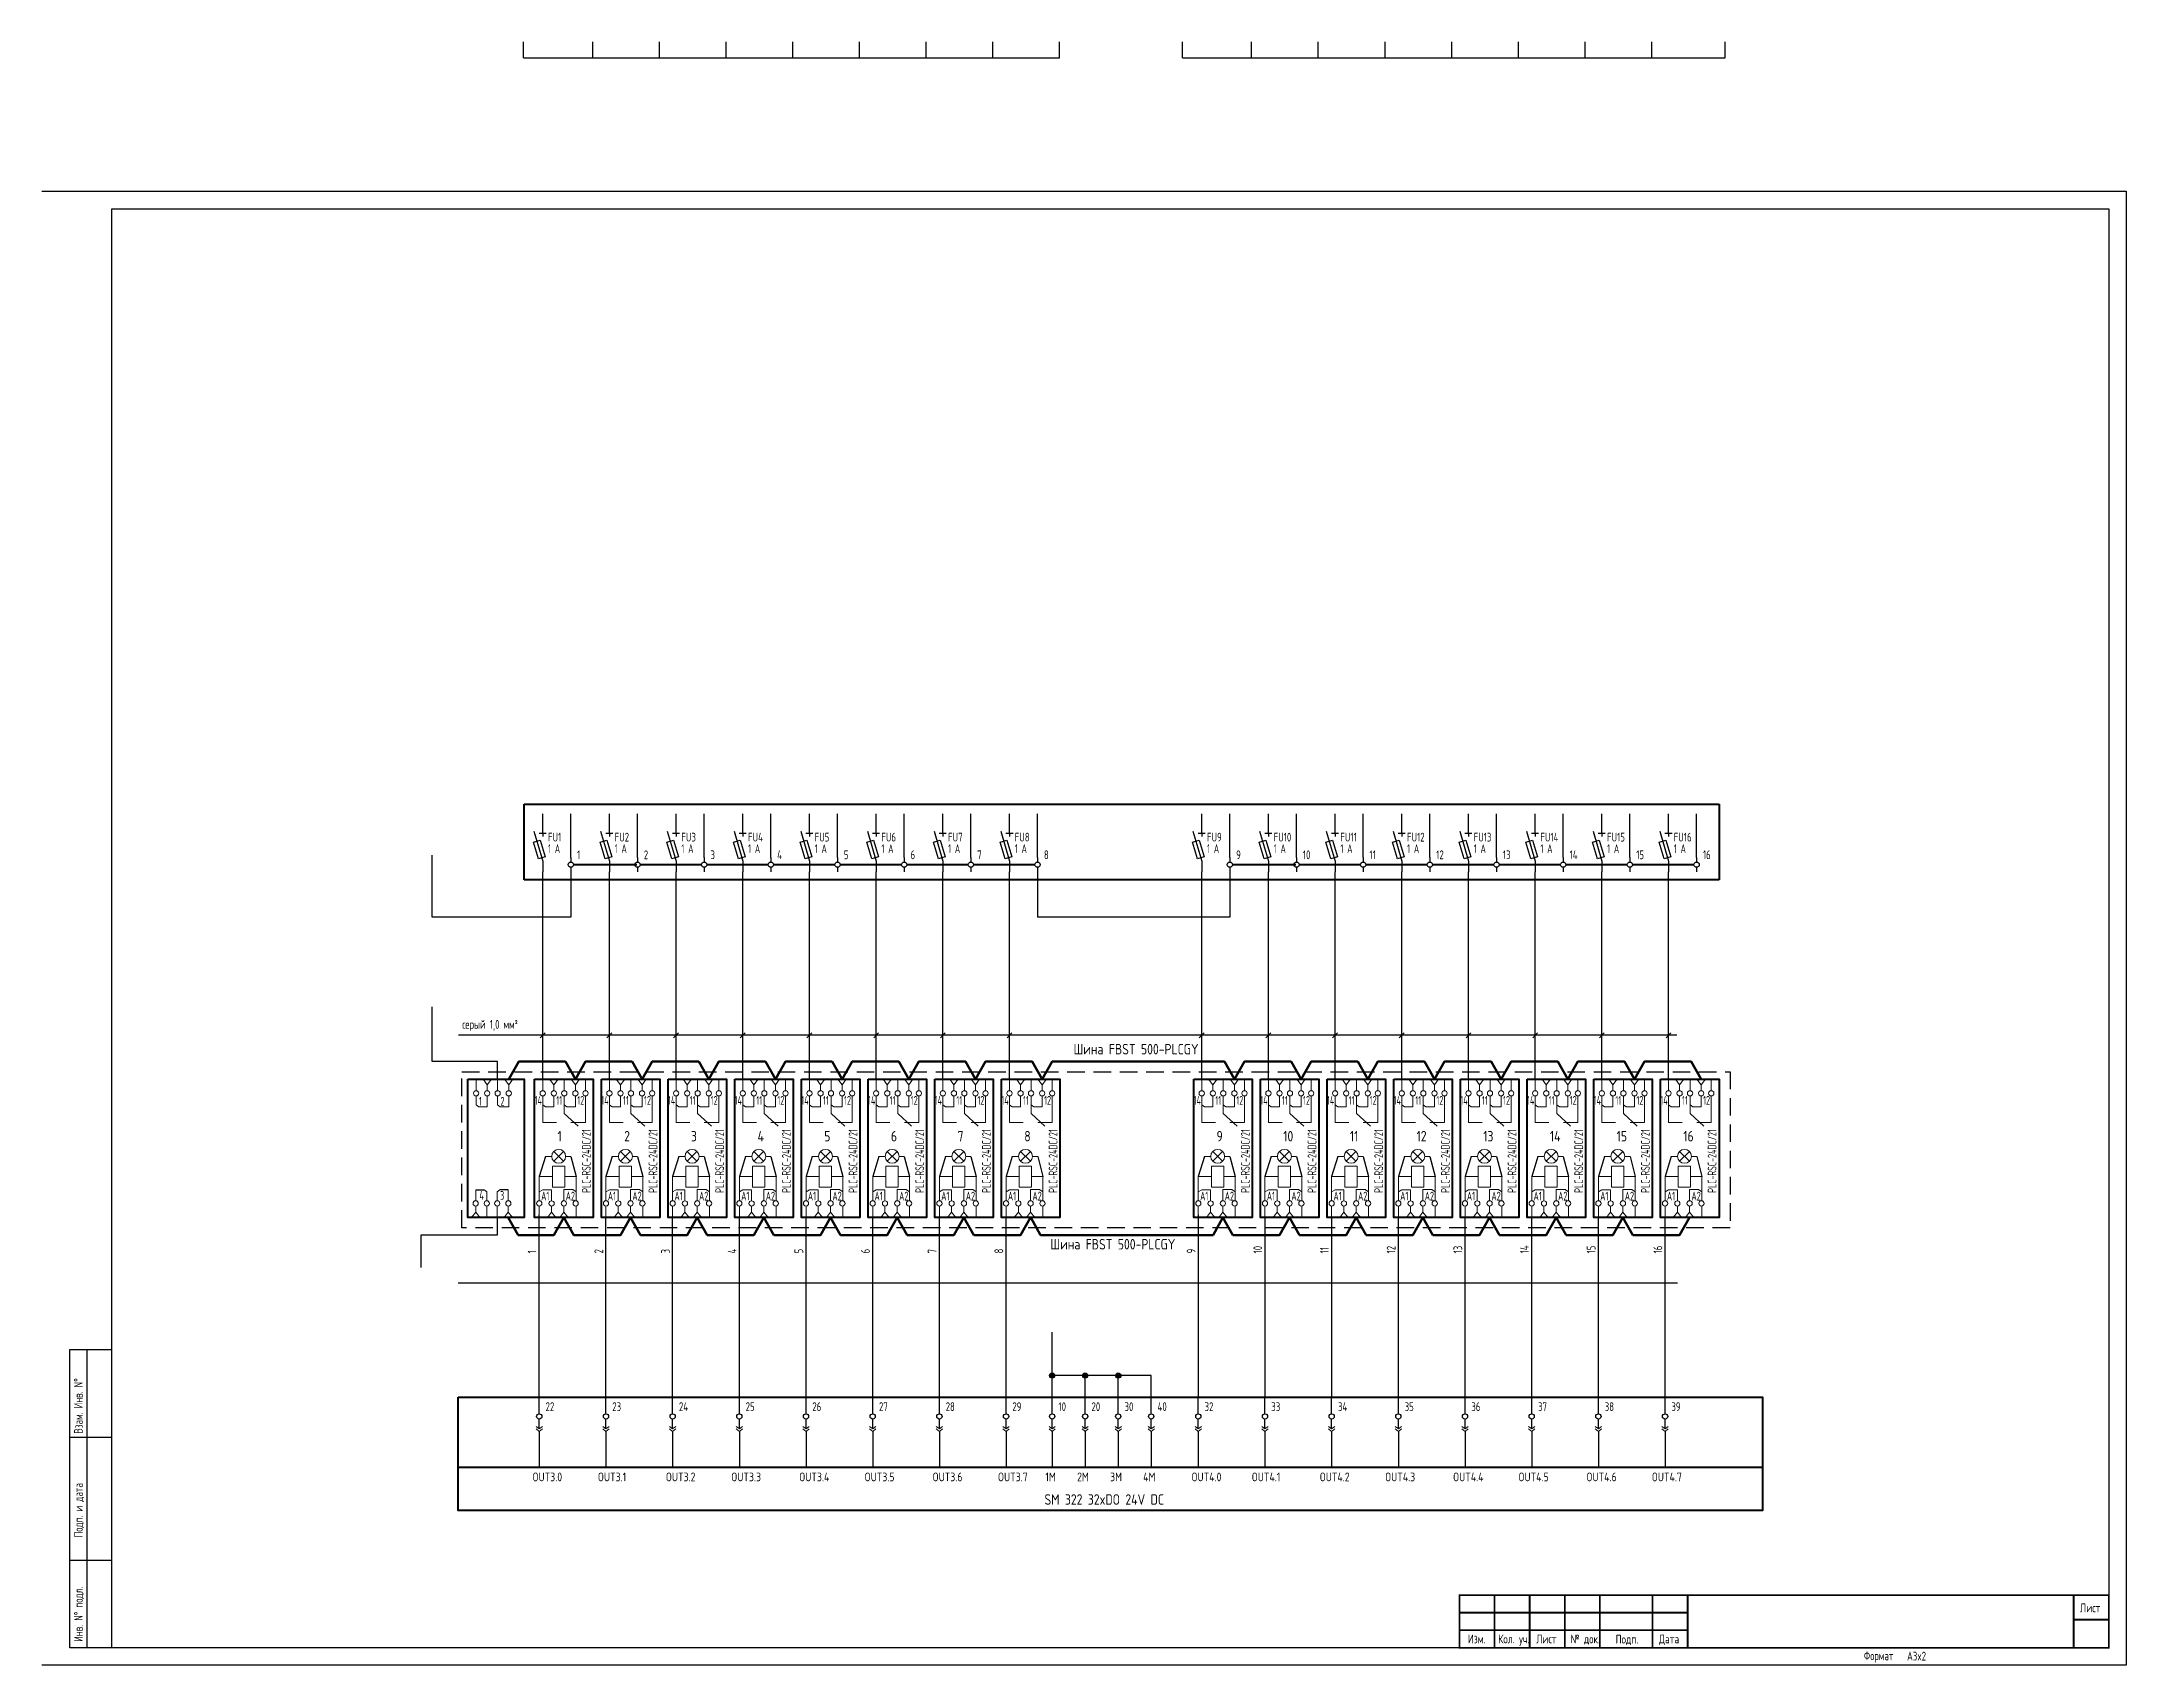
# Model space of a CAD drawing. Header units: millimetres. Extents: x 14354 to 14948, y 1466 to 1929.
import ezdxf
from ezdxf.enums import TextEntityAlignment as Align

# ---------------------------------------------------------------- set-up
doc = ezdxf.new("R2010")
doc.units = ezdxf.units.MM
for name, pattern in [('DASHED2', [0.375, 0.25, -0.125]), ('K5LT32768', [0]), ('K5LT_THIN', [0])]:
    doc.linetypes.add(name, pattern=pattern)
for name, color, linetype in [('КИА_МАРКИРОВКА', 2, 'Continuous'), ('КИА_НАКЛЕЙКИ', 1, 'Continuous'), ('ФОРМАТ', 7, 'Continuous')]:
    doc.layers.add(name, color=color, linetype=linetype)
doc.styles.add('GOST-A 3-1', font='', dxfattribs={"height": 3})
doc.styles.add('GOSTA-2.5-1', font='', dxfattribs={"width": 0.9, "height": 2.5})
doc.styles.add('ROMAND0-100', font='romand.shx')
doc.styles.add('ROMANS0-60', font='romans.shx', dxfattribs={"width": 0.6})
doc.styles.add('ROMANS0-70', font='romans.shx', dxfattribs={"width": 0.7})
doc.styles.get('GOST-A 3-1').set_extended_font_data('GOST type A')
doc.styles.get('GOSTA-2.5-1').set_extended_font_data('GOST Type AU')

# ---------------------------------------------------------------- blocks, each defined once
blk = doc.blocks.new('A$C2BDD7220')
at = {"color": 0}
for p, q in [((0.23, 0.02), (0.23, 39.45)), ((3.33, 17.46), (1.55, 11.69)), ((10.56, 17.46), (12.05, 11.69))]:
    blk.add_line(p, q, dxfattribs=at)
at = {"linetype": 'K5LT_THIN', "lineweight": 18}
for p, q in [((2.53, 36.17), (2.53, 39.45)), ((5.7, 37.88), (4.5, 39.45)), ((5.7, 37.88), (6.89, 39.45)), ((5.7, 36.17), (5.7, 37.88)), ((8.67, 36.17), (8.67, 39.45)), ((11.84, 37.88), (10.64, 39.45)), ((11.84, 37.88), (13.03, 39.45)), ((11.84, 36.17), (11.84, 37.88)), ((14.71, 36.17), (14.71, 39.45)), ((2.53, 34.67), (2.53, 27.11)), ((3.29, 31.53), (2.53, 32.16)), ((5.7, 31.53), (3.29, 31.53)), ((5.7, 34.67), (5.7, 31.53)), ((8.67, 34.67), (8.67, 29.67)), ((9.43, 31.53), (8.67, 32.16)), ((11.84, 31.53), (9.43, 31.53)), ((11.84, 34.67), (11.84, 31.53)), ((14.71, 27.11), (14.71, 34.67)), ((6.45, 27.11), (2.53, 27.11)), ((8.67, 29.67), (12.59, 26.09)), ((14.71, 27.11), (10.57, 27.11)), ((8.83, 14.69), (5.33, 14.69)), ((5.33, 14.69), (5.33, 8.69)), ((8.83, 8.69), (8.83, 14.69)), ((5.33, 11.69), (1.55, 11.69)), ((1.55, 4.8), (1.55, 11.69)), ((2.53, 7.93), (1.55, 7.34)), ((5.05, 7.93), (2.53, 7.93)), ((5.05, 4.79), (5.05, 7.93)), ((5.33, 8.69), (8.83, 8.69)), ((8.55, 4.8), (8.55, 7.98)), ((8.55, 7.98), (11.07, 7.98)), ((8.83, 11.69), (12.05, 11.69)), ((11.07, 7.98), (12.05, 7.38)), ((12.05, 4.8), (12.05, 11.69)), ((1.55, 3.3), (1.55, 0.02)), ((5.05, 1.58), (3.86, 0)), ((5.05, 3.29), (5.05, 1.58)), ((5.05, 1.58), (6.25, 0)), ((8.55, 1.59), (7.36, 0.02)), ((8.55, 3.3), (8.55, 1.59)), ((8.55, 1.59), (9.75, 0.02)), ((12.05, 3.3), (12.05, 0.02))]:
    blk.add_line(p, q, dxfattribs=at)
at = {"color": 0, "lineweight": 20}
for p, q in [((8.48, 16.06), (5.68, 18.86)), ((5.68, 16.06), (8.48, 18.86)), ((5.1, 17.46), (3.33, 17.46)), ((9.06, 17.46), (10.56, 17.46))]:
    blk.add_line(p, q, dxfattribs=at)
at = {"lineweight": 40}
blk.add_lwpolyline([(0.23, 39.45), (16.92, 39.45), (16.92, 0.02), (0.23, 0.02)], close=True, dxfattribs=at)
at = {"color": 0, "lineweight": 20}
blk.add_circle((7.08, 17.46), 1.98, dxfattribs=at)
at = {"linetype": 'K5LT32768', "lineweight": 18}
for centre, start, end in [((2.53, 35.42), 0, 180), ((5.7, 35.42), 0, 180), ((8.67, 35.42), 0, 180), ((11.84, 35.42), 0, 180), ((14.71, 35.42), 0, 180), ((2.53, 35.42), 180, 0), ((5.7, 35.42), 180, 0), ((8.67, 35.42), 180, 0), ((11.84, 35.42), 180, 0), ((14.71, 35.42), 180, 0), ((1.55, 4.05), 0, 180), ((1.55, 4.05), 180, 0), ((5.05, 4.04), 0, 180), ((5.05, 4.04), 180, 0), ((8.55, 4.05), 0, 180), ((8.55, 4.05), 180, 0), ((11.92, 4.05), 0, 180), ((11.92, 4.05), 180, 0)]:
    blk.add_arc(centre, 0.75, start, end, dxfattribs=at)
at = {"style": 'GOSTA-2.5-1', "width": 0.8}
for s, p in [('14', (0.22, 32.15)), ('11', (6.39, 32.15)), ('12', (12.39, 32.15)), ('A1', (2.07, 4.88)), ('A2', (9.07, 4.88))]:
    blk.add_text(s, height=2.5, dxfattribs=at).set_placement(p)
blk.add_text('PLC-RSC-24DC/21', height=2.5, rotation=90, dxfattribs=at).set_placement((16.2, 7.07))
blk = doc.blocks.new('A$C69954832')
at = {"linetype": 'K5LT_THIN', "lineweight": 18}
for p, q in [((2.31, 36.15), (2.31, 39.44)), ((5.47, 37.86), (4.28, 39.44)), ((5.47, 37.86), (6.67, 39.44)), ((5.47, 36.15), (5.47, 37.86)), ((8.45, 36.15), (8.45, 39.44)), ((11.61, 37.86), (10.42, 39.44)), ((11.61, 37.86), (12.81, 39.44)), ((11.61, 36.15), (11.61, 37.86)), ((2.31, 34.65), (2.31, 32.15)), ((3.06, 31.51), (2.31, 32.15)), ((5.47, 31.51), (3.06, 31.51)), ((5.47, 34.65), (5.47, 31.51)), ((8.45, 34.65), (8.45, 32.15)), ((9.2, 31.51), (8.45, 32.15)), ((11.61, 31.51), (9.2, 31.51)), ((11.61, 34.65), (11.61, 31.51)), ((2.19, 4.79), (2.19, 7.93)), ((4.6, 7.93), (5.35, 7.29)), ((5.35, 4.79), (5.35, 7.29)), ((9.08, 7.93), (8.33, 7.29)), ((8.33, 4.79), (8.33, 7.29)), ((11.49, 4.79), (11.49, 7.93)), ((2.19, 1.58), (0.99, 0)), ((2.19, 3.29), (2.19, 1.58)), ((2.19, 1.58), (3.38, 0)), ((5.35, 3.29), (5.35, 0)), ((8.33, 3.29), (8.33, 0)), ((11.49, 1.58), (10.3, 0)), ((11.49, 3.29), (11.49, 1.58)), ((11.49, 1.58), (12.69, 0))]:
    blk.add_line(p, q, dxfattribs=at)
at = {"color": 0}
for p, q in [((2.19, 7.93), (4.6, 7.93)), ((11.49, 7.93), (9.08, 7.93))]:
    blk.add_line(p, q, dxfattribs=at)
at = {"lineweight": 40}
blk.add_lwpolyline([(0, 39.44), (16, 39.44), (16, 0), (0, 0)], close=True, dxfattribs=at)
at = {"linetype": 'K5LT32768', "lineweight": 18}
for centre, start, end in [((2.31, 35.4), 0, 180), ((5.47, 35.4), 0, 180), ((8.45, 35.4), 0, 180), ((11.61, 35.4), 0, 180), ((2.31, 35.4), 180, 0), ((5.47, 35.4), 180, 0), ((8.45, 35.4), 180, 0), ((11.61, 35.4), 180, 0), ((2.19, 4.04), 0, 180), ((2.19, 4.04), 180, 0), ((5.35, 4.04), 0, 180), ((5.35, 4.04), 180, 0), ((8.33, 4.04), 0, 180), ((8.33, 4.04), 180, 0), ((11.49, 4.04), 0, 180), ((11.49, 4.04), 180, 0)]:
    blk.add_arc(centre, 0.75, start, end, dxfattribs=at)
at = {"style": 'GOSTA-2.5-1', "width": 0.8}
for s, p in [('1', (3.12, 31.89)), ('2', (9.26, 31.88)), ('4', (3.25, 5.05)), ('3', (9.14, 5.05))]:
    blk.add_text(s, height=2.5, dxfattribs=at).set_placement(p)
blk = doc.blocks.new('A$C2EC3666A')
h = blk.add_hatch(color=7)
h.dxf.hatch_style = 1
edge = h.paths.add_edge_path()
edge.add_arc((0, 0), 0.75, 0, 360)
at = {"color": 0}
blk.add_circle((0, 0), 0.75, dxfattribs=at)
blk = doc.blocks.new('A$C09D55797')
at = {"color": 0}
for p, q in [((353.79, -1.59), (6.62, -1.59)), ((29.95, -2.3), (31.36, -0.89)), ((48.95, -2.3), (50.36, -0.89)), ((67.95, -2.3), (69.36, -0.89)), ((86.95, -2.3), (88.36, -0.89)), ((105.95, -2.3), (107.36, -0.89)), ((124.95, -2.3), (126.36, -0.89)), ((143.95, -2.3), (145.36, -0.89)), ((162.95, -2.3), (164.36, -0.89)), ((217.73, -2.3), (219.14, -0.89)), ((236.73, -2.3), (238.14, -0.89)), ((255.73, -2.3), (257.14, -0.89)), ((274.73, -2.3), (276.14, -0.89)), ((293.73, -2.3), (295.14, -0.89)), ((312.73, -2.3), (314.14, -0.89)), ((331.73, -2.3), (333.14, -0.89)), ((350.73, -2.3), (352.14, -0.89))]:
    blk.add_line(p, q, dxfattribs=at)
blk = doc.blocks.new('A$C34E54C29')
for p, q in [((0, -4.79), (0, 0)), ((19, -4.79), (19, 0)), ((38, -4.79), (38, 0)), ((57, -4.79), (57, 0)), ((133, -4.79), (133, 0)), ((146.14, -4.79), (146.14, 0)), ((155.55, -4.79), (155.55, 0)), ((164.96, -4.79), (164.96, 0)), ((174.37, -4.79), (174.37, 0)), ((187.78, -4.79), (187.78, 0)), ((225.78, -4.79), (225.78, 0)), ((244.78, -4.79), (244.78, 0)), ((263.78, -4.79), (263.78, 0)), ((282.78, -4.79), (282.78, 0)), ((301.78, -4.79), (301.78, 0)), ((320.78, -4.79), (320.78, 0)), ((76, -4.79), (76, 0)), ((95, -4.79), (95, 0)), ((114, -4.79), (114, 0)), ((206.78, -4.79), (206.78, 0)), ((0, -9.11), (0, -6.29)), ((0, -9.86), (0, -20.03)), ((19, -9.11), (19, -6.29)), ((19, -9.86), (19, -20.03)), ((38, -9.11), (38, -6.29)), ((38, -9.86), (38, -20.03)), ((57, -9.11), (57, -6.29)), ((57, -9.86), (57, -20.03)), ((76, -9.11), (76, -6.29)), ((76, -9.86), (76, -20.03)), ((95, -9.11), (95, -6.29)), ((95, -9.86), (95, -20.03)), ((114, -9.11), (114, -6.29)), ((114, -9.86), (114, -20.03)), ((133, -9.11), (133, -6.29)), ((133, -9.86), (133, -20.03)), ((146.14, -9.11), (146.14, -6.29)), ((146.14, -9.86), (146.14, -20.03)), ((155.55, -9.11), (155.55, -6.29)), ((155.55, -9.86), (155.55, -20.03)), ((164.96, -9.11), (164.96, -6.29)), ((164.96, -9.86), (164.96, -20.03)), ((174.37, -9.11), (174.37, -6.29)), ((174.37, -9.86), (174.37, -20.03)), ((187.78, -9.11), (187.78, -6.29)), ((187.78, -9.86), (187.78, -20.03)), ((206.78, -9.11), (206.78, -6.29)), ((206.78, -9.86), (206.78, -20.03)), ((225.78, -9.11), (225.78, -6.29)), ((225.78, -9.86), (225.78, -20.03)), ((244.78, -9.11), (244.78, -6.29)), ((244.78, -9.86), (244.78, -20.03)), ((263.78, -9.11), (263.78, -6.29)), ((263.78, -9.86), (263.78, -20.03)), ((282.78, -9.11), (282.78, -6.29)), ((282.78, -9.86), (282.78, -20.03)), ((301.78, -9.11), (301.78, -6.29)), ((301.78, -9.86), (301.78, -20.03)), ((320.78, -9.11), (320.78, -6.29)), ((320.78, -9.86), (320.78, -20.03))]:
    blk.add_line(p, q)
at = {"lineweight": 18}
for p, q in [((0, -9.11), (-0.89, -8.37)), ((0, -9.86), (-0.89, -9.11)), ((0, -9.11), (0.89, -8.37)), ((0, -9.86), (0.89, -9.11)), ((19, -9.11), (18.11, -8.37)), ((19, -9.86), (18.11, -9.11)), ((19, -9.11), (19.89, -8.37)), ((19, -9.86), (19.89, -9.11)), ((38, -9.11), (37.11, -8.37)), ((38, -9.86), (37.11, -9.11)), ((38, -9.11), (38.89, -8.37)), ((38, -9.86), (38.89, -9.11)), ((57, -9.11), (56.11, -8.37)), ((57, -9.86), (56.11, -9.11)), ((57, -9.11), (57.89, -8.37)), ((57, -9.86), (57.89, -9.11)), ((76, -9.11), (75.11, -8.37)), ((76, -9.86), (75.11, -9.11)), ((76, -9.11), (76.89, -8.37)), ((76, -9.86), (76.89, -9.11)), ((95, -9.11), (94.11, -8.37)), ((95, -9.86), (94.11, -9.11)), ((95, -9.11), (95.89, -8.37)), ((95, -9.86), (95.89, -9.11)), ((114, -9.11), (113.11, -8.37)), ((114, -9.86), (113.11, -9.11)), ((114, -9.11), (114.89, -8.37)), ((114, -9.86), (114.89, -9.11)), ((133, -9.11), (132.11, -8.37)), ((133, -9.86), (132.11, -9.11)), ((133, -9.11), (133.89, -8.37)), ((133, -9.86), (133.89, -9.11)), ((146.14, -9.11), (145.25, -8.37)), ((146.14, -9.86), (145.25, -9.11)), ((146.14, -9.11), (147.03, -8.37)), ((146.14, -9.86), (147.03, -9.11)), ((155.55, -9.11), (154.66, -8.37)), ((155.55, -9.86), (154.66, -9.11)), ((155.55, -9.11), (156.44, -8.37)), ((155.55, -9.86), (156.44, -9.11)), ((164.96, -9.11), (164.07, -8.37)), ((164.96, -9.86), (164.07, -9.11)), ((164.96, -9.11), (165.85, -8.37)), ((164.96, -9.86), (165.85, -9.11)), ((174.37, -9.11), (173.48, -8.37)), ((174.37, -9.86), (173.48, -9.11)), ((174.37, -9.11), (175.26, -8.37)), ((174.37, -9.86), (175.26, -9.11)), ((187.78, -9.11), (186.89, -8.37)), ((187.78, -9.86), (186.89, -9.11)), ((187.78, -9.11), (188.67, -8.37)), ((187.78, -9.86), (188.67, -9.11)), ((206.78, -9.11), (205.89, -8.37)), ((206.78, -9.86), (205.89, -9.11)), ((206.78, -9.11), (207.67, -8.37)), ((206.78, -9.86), (207.67, -9.11)), ((225.78, -9.11), (224.89, -8.37)), ((225.78, -9.86), (224.89, -9.11)), ((225.78, -9.11), (226.67, -8.37)), ((225.78, -9.86), (226.67, -9.11)), ((244.78, -9.11), (243.89, -8.37)), ((244.78, -9.86), (243.89, -9.11)), ((244.79, -9.11), (245.68, -8.37)), ((244.79, -9.86), (245.68, -9.11)), ((263.78, -9.11), (262.89, -8.37)), ((263.78, -9.86), (262.89, -9.11)), ((263.78, -9.11), (264.67, -8.37)), ((263.78, -9.86), (264.67, -9.11)), ((282.78, -9.11), (281.89, -8.37)), ((282.78, -9.86), (281.89, -9.11)), ((282.78, -9.11), (283.67, -8.37)), ((282.78, -9.86), (283.67, -9.11)), ((301.78, -9.11), (300.89, -8.37)), ((301.78, -9.86), (300.89, -9.11)), ((301.78, -9.11), (302.67, -8.37)), ((301.78, -9.86), (302.67, -9.11)), ((320.78, -9.11), (319.89, -8.37)), ((320.78, -9.86), (319.89, -9.11)), ((320.78, -9.11), (321.67, -8.37)), ((320.78, -9.86), (321.67, -9.11))]:
    blk.add_line(p, q, dxfattribs=at)
at = {"lineweight": 40}
blk.add_line((-23.13, -20.03), (348.54, -20.03), dxfattribs=at)
blk.add_lwpolyline([(-23.13, 0), (348.54, 0), (348.54, -32.34), (-23.13, -32.34)], close=True, dxfattribs=at)
for centre in [(0, -5.54), (19, -5.54), (38, -5.54), (57, -5.54), (76, -5.54), (95, -5.54), (114, -5.54), (133, -5.54), (146.14, -5.54), (155.55, -5.54), (164.96, -5.54), (174.37, -5.54), (187.78, -5.54), (206.78, -5.54), (225.78, -5.54), (244.78, -5.54), (263.78, -5.54), (282.78, -5.54), (301.78, -5.54), (320.78, -5.54)]:
    blk.add_circle(centre, 0.75)
at = {"style": 'GOSTA-2.5-1', "width": 0.9}
for s, p in [('22', (1.8, -4)), ('23', (20.8, -4)), ('24', (39.8, -4)), ('25', (58.8, -4)), ('26', (77.8, -4)), ('27', (96.8, -4)), ('28', (115.8, -4)), ('29', (134.8, -4)), ('10', (147.94, -4)), ('20', (157.35, -4)), ('30', (166.76, -4)), ('40', (176.18, -4)), ('32', (189.58, -4)), ('33', (208.58, -4)), ('34', (227.58, -4)), ('35', (246.58, -4)), ('36', (265.58, -4)), ('37', (284.58, -4)), ('38', (303.58, -4)), ('39', (322.58, -4))]:
    blk.add_text(s, height=2.5, dxfattribs=at).set_placement(p)
for s, height, style, p in [('OUT3.0', 2.5, 'GOSTA-2.5-1', (-1.94, -24.02)), ('OUT3.1', 2.5, 'GOSTA-2.5-1', (16.69, -24.02)), ('OUT3.2', 2.5, 'GOSTA-2.5-1', (36.06, -24.02)), ('OUT3.3', 2.5, 'GOSTA-2.5-1', (54.69, -24.02)), ('OUT3.4', 2.5, 'GOSTA-2.5-1', (74.06, -24.02)), ('OUT3.5', 2.5, 'GOSTA-2.5-1', (92.69, -24.02)), ('OUT3.6', 2.5, 'GOSTA-2.5-1', (112.06, -24.02)), ('OUT3.7', 2.5, 'GOSTA-2.5-1', (130.69, -24.02)), ('1M', 2.5, 'GOSTA-2.5-1', (144.2, -24.02)), ('2M', 2.5, 'GOSTA-2.5-1', (153.24, -24.02)), ('3M', 2.5, 'GOSTA-2.5-1', (162.65, -24.02)), ('4M', 2.5, 'GOSTA-2.5-1', (172.07, -24.02)), ('OUT4.0', 2.5, 'GOSTA-2.5-1', (185.84, -24.02)), ('OUT4.1', 2.5, 'GOSTA-2.5-1', (203, -24.02)), ('OUT4.2', 2.5, 'GOSTA-2.5-1', (222.37, -24.02)), ('OUT4.3', 2.5, 'GOSTA-2.5-1', (241, -24.02)), ('OUT4.4', 2.5, 'GOSTA-2.5-1', (260.37, -24.02)), ('OUT4.5', 2.5, 'GOSTA-2.5-1', (279, -24.02)), ('OUT4.6', 2.5, 'GOSTA-2.5-1', (298.37, -24.02)), ('OUT4.7', 2.5, 'GOSTA-2.5-1', (317, -24.02)), ('SM 322 32xDO 24V DC', 3, 'GOST-A 3-1', (143.96, -30.7))]:
    blk.add_text(s, height=height, dxfattribs=dict(style=style)).set_placement(p)
blk = doc.blocks.new('DO24V2')
at = {"color": 1}
for p, q in [((137.33, 37.99), (137.33, 42.61)), ((157.02, 37.99), (157.02, 42.61)), ((176.02, 37.99), (176.02, 42.61)), ((195.02, 37.99), (195.02, 42.61)), ((214.02, 37.99), (214.02, 42.61)), ((233.02, 37.99), (233.02, 42.61)), ((252.02, 37.99), (252.02, 42.61)), ((271.02, 37.99), (271.02, 42.61)), ((290.02, 37.99), (290.02, 42.61)), ((325.09, 37.99), (325.09, 42.61)), ((344.76, 37.99), (344.76, 42.61)), ((363.76, 37.99), (363.76, 42.61)), ((382.81, 37.99), (382.81, 42.61)), ((401.81, 37.99), (401.81, 42.61)), ((420.81, 37.99), (420.81, 42.61)), ((439.81, 37.99), (439.81, 42.61)), ((458.81, 37.99), (458.81, 42.61)), ((479.7, 37.99), (479.7, 42.61)), ((137.33, 37.99), (177.33, 37.99)), ((177.33, 37.99), (217.33, 37.99)), ((217.33, 37.99), (257.33, 37.99)), ((257.33, 37.99), (290.02, 37.99)), ((325.09, 37.99), (365.09, 37.99)), ((365.09, 37.99), (405.09, 37.99)), ((405.09, 37.99), (445.09, 37.99)), ((445.09, 37.99), (479.7, 37.99)), ((111.31, -248), (111.31, -232.42)), ((129.92, -248), (111.31, -248)), ((129.92, -253), (129.92, -248))]:
    blk.add_line(p, q, dxfattribs=at)
for p, q in [((0, 0), (594, 0)), ((594, 0), (594, -420)), ((20, -5), (589, -5)), ((20, -415), (20, -5)), ((589, -5), (589, -415)), ((142.77, -182.89), (142.77, -177.44)), ((150.77, -189.88), (150.77, -177.44)), ((161.77, -182.89), (161.77, -177.44)), ((169.77, -189.88), (169.77, -177.44)), ((180.77, -182.89), (180.77, -177.44)), ((188.77, -189.88), (188.77, -177.44)), ((199.77, -182.89), (199.77, -177.44)), ((207.77, -189.88), (207.77, -177.44)), ((218.77, -182.89), (218.77, -177.44)), ((226.77, -189.88), (226.77, -177.44)), ((237.77, -182.89), (237.77, -177.44)), ((245.77, -189.88), (245.77, -177.44)), ((256.77, -182.89), (256.77, -177.44)), ((264.77, -189.88), (264.77, -177.44)), ((275.77, -182.89), (275.77, -177.44)), ((283.77, -189.88), (283.77, -177.44)), ((330.55, -182.89), (330.55, -177.44)), ((338.55, -189.88), (338.55, -177.44)), ((349.55, -182.89), (349.55, -177.44)), ((357.55, -189.88), (357.55, -177.44)), ((368.55, -182.89), (368.55, -177.44)), ((376.55, -189.88), (376.55, -177.44)), ((387.55, -182.89), (387.55, -177.44)), ((395.55, -189.88), (395.55, -177.44)), ((406.55, -182.89), (406.55, -177.44)), ((414.55, -189.88), (414.55, -177.44)), ((425.55, -182.89), (425.55, -177.44)), ((433.55, -189.88), (433.55, -177.44)), ((444.55, -182.89), (444.55, -177.44)), ((452.55, -189.88), (452.55, -177.44)), ((463.55, -182.89), (463.55, -177.44)), ((471.55, -189.88), (471.55, -177.44)), ((141.77, -182.89), (143.77, -182.89)), ((142.77, -182.89), (142.77, -183.89)), ((160.77, -182.89), (162.77, -182.89)), ((161.77, -182.89), (161.77, -183.89)), ((179.77, -182.89), (181.77, -182.89)), ((180.77, -182.89), (180.77, -183.89)), ((197.27, -182.38), (199.77, -190.88)), ((198.77, -182.89), (200.77, -182.89)), ((199.77, -182.89), (199.77, -183.89)), ((217.77, -182.89), (219.77, -182.89)), ((218.77, -182.89), (218.77, -183.89)), ((236.77, -182.89), (238.77, -182.89)), ((237.77, -182.89), (237.77, -183.89)), ((255.77, -182.89), (257.77, -182.89)), ((256.77, -182.89), (256.77, -183.89)), ((274.77, -182.89), (276.77, -182.89)), ((275.77, -182.89), (275.77, -183.89)), ((329.55, -182.89), (331.55, -182.89)), ((330.55, -182.89), (330.55, -183.89)), ((348.55, -182.89), (350.55, -182.89)), ((349.55, -182.89), (349.55, -183.89)), ((367.55, -182.89), (369.55, -182.89)), ((368.55, -182.89), (368.55, -183.89)), ((386.55, -182.89), (388.55, -182.89)), ((387.55, -182.89), (387.55, -183.89)), ((405.55, -182.89), (407.55, -182.89)), ((406.55, -182.89), (406.55, -183.89)), ((424.55, -182.89), (426.55, -182.89)), ((425.55, -182.89), (425.55, -183.89)), ((443.55, -182.89), (445.55, -182.89)), ((444.55, -182.89), (444.55, -183.89)), ((462.55, -182.89), (464.55, -182.89)), ((463.55, -182.89), (463.55, -183.89)), ((140.12, -185.45), (142.04, -184.88)), ((141.54, -190.24), (140.12, -185.45)), ((143.46, -189.67), (141.54, -190.24)), ((142.04, -184.88), (143.46, -189.67)), ((150.77, -189.88), (150.77, -191.13)), ((159.12, -185.45), (161.04, -184.88)), ((160.54, -190.24), (159.12, -185.45)), ((162.46, -189.67), (160.54, -190.24)), ((161.04, -184.88), (162.46, -189.67)), ((169.77, -189.88), (169.77, -191.13)), ((178.12, -185.45), (180.04, -184.88)), ((179.54, -190.24), (178.12, -185.45)), ((181.46, -189.67), (179.54, -190.24)), ((180.04, -184.88), (181.46, -189.67)), ((188.77, -189.88), (188.77, -191.13)), ((197.12, -185.45), (199.04, -184.88)), ((198.54, -190.24), (197.12, -185.45)), ((200.46, -189.67), (198.54, -190.24)), ((199.04, -184.88), (200.46, -189.67)), ((207.77, -189.88), (207.77, -191.13)), ((216.12, -185.45), (218.04, -184.88)), ((217.54, -190.24), (216.12, -185.45)), ((219.46, -189.67), (217.54, -190.24)), ((218.04, -184.88), (219.46, -189.67)), ((226.77, -189.88), (226.77, -191.13)), ((235.12, -185.45), (237.04, -184.88)), ((236.54, -190.24), (235.12, -185.45)), ((238.46, -189.67), (236.54, -190.24)), ((237.04, -184.88), (238.46, -189.67)), ((245.77, -189.88), (245.77, -191.13)), ((254.12, -185.45), (256.04, -184.88)), ((255.54, -190.24), (254.12, -185.45)), ((257.46, -189.67), (255.54, -190.24)), ((256.04, -184.88), (257.46, -189.67)), ((264.77, -189.88), (264.77, -191.13)), ((273.12, -185.45), (275.04, -184.88)), ((274.54, -190.24), (273.12, -185.45)), ((276.46, -189.67), (274.54, -190.24)), ((275.04, -184.88), (276.46, -189.67)), ((283.77, -189.88), (283.77, -191.13)), ((327.9, -185.45), (329.82, -184.88)), ((329.32, -190.24), (327.9, -185.45)), ((331.24, -189.67), (329.32, -190.24)), ((329.82, -184.88), (331.24, -189.67)), ((338.55, -189.88), (338.55, -191.13)), ((346.9, -185.45), (348.82, -184.88)), ((348.32, -190.24), (346.9, -185.45)), ((350.24, -189.67), (348.32, -190.24)), ((348.82, -184.88), (350.24, -189.67)), ((357.55, -189.88), (357.55, -191.13)), ((365.9, -185.45), (367.82, -184.88)), ((367.32, -190.24), (365.9, -185.45)), ((369.24, -189.67), (367.32, -190.24)), ((367.82, -184.88), (369.24, -189.67)), ((376.55, -189.88), (376.55, -191.13)), ((384.9, -185.45), (386.82, -184.88)), ((386.32, -190.24), (384.9, -185.45)), ((388.24, -189.67), (386.32, -190.24)), ((386.82, -184.88), (388.24, -189.67)), ((395.55, -189.88), (395.55, -191.13)), ((403.9, -185.45), (405.82, -184.88)), ((405.32, -190.24), (403.9, -185.45)), ((407.24, -189.67), (405.32, -190.24)), ((405.82, -184.88), (407.24, -189.67)), ((414.55, -189.88), (414.55, -191.13)), ((422.9, -185.45), (424.82, -184.88)), ((424.32, -190.24), (422.9, -185.45)), ((426.24, -189.67), (424.32, -190.24)), ((424.82, -184.88), (426.24, -189.67)), ((433.55, -189.88), (433.55, -191.13)), ((441.9, -185.45), (443.82, -184.88)), ((443.32, -190.24), (441.9, -185.45)), ((445.24, -189.67), (443.32, -190.24)), ((443.82, -184.88), (445.24, -189.67)), ((452.55, -189.88), (452.55, -191.13)), ((460.9, -185.45), (462.82, -184.88)), ((462.32, -190.24), (460.9, -185.45)), ((464.24, -189.67), (462.32, -190.24)), ((462.82, -184.88), (464.24, -189.67)), ((471.55, -189.88), (471.55, -191.13)), ((142.77, -190.88), (142.77, -193.88)), ((142.77, -253), (142.77, -193.88)), ((150.77, -192.63), (150.77, -193.88)), ((161.77, -190.88), (161.77, -193.88)), ((161.77, -253), (161.77, -193.88)), ((169.77, -192.63), (169.77, -193.88)), ((180.77, -190.88), (180.77, -193.88)), ((180.77, -253), (180.77, -193.88)), ((188.77, -192.63), (188.77, -193.88)), ((199.77, -190.88), (199.77, -193.88)), ((199.77, -253), (199.77, -193.88)), ((207.77, -192.63), (207.77, -193.88)), ((218.77, -190.88), (218.77, -193.88)), ((218.77, -253), (218.77, -193.88)), ((226.77, -192.63), (226.77, -193.88)), ((237.77, -190.88), (237.77, -193.88)), ((237.77, -253), (237.77, -193.88)), ((245.77, -192.63), (245.77, -193.88)), ((256.77, -190.88), (256.77, -193.88)), ((256.77, -253), (256.77, -193.88)), ((264.77, -192.63), (264.77, -193.88)), ((275.77, -190.88), (275.77, -193.88)), ((275.77, -253), (275.77, -193.88)), ((283.77, -192.63), (283.77, -193.88)), ((330.55, -190.88), (330.55, -193.88)), ((330.55, -253), (330.55, -193.88)), ((338.55, -192.63), (338.55, -193.88)), ((349.55, -190.88), (349.55, -193.88)), ((349.55, -253), (349.55, -193.88)), ((357.55, -192.63), (357.55, -193.88)), ((368.55, -190.88), (368.55, -193.88)), ((368.55, -253), (368.55, -193.88)), ((376.55, -192.63), (376.55, -193.88)), ((387.55, -190.88), (387.55, -193.88)), ((387.55, -253), (387.55, -193.88)), ((395.55, -192.63), (395.55, -193.88)), ((406.55, -190.88), (406.55, -193.88)), ((406.55, -253), (406.55, -193.88)), ((414.55, -192.63), (414.55, -193.88)), ((425.55, -190.88), (425.55, -193.88)), ((425.55, -253), (425.55, -193.88)), ((433.55, -192.63), (433.55, -193.88)), ((444.55, -190.88), (444.55, -193.88)), ((444.55, -253), (444.55, -193.88)), ((452.55, -192.63), (452.55, -193.88)), ((463.55, -190.88), (463.55, -193.88)), ((463.55, -253), (463.55, -193.88)), ((471.55, -192.63), (471.55, -193.88)), ((141.79, -343.56), (141.79, -292.43)), ((160.79, -343.56), (160.79, -292.43)), ((179.79, -343.56), (179.79, -292.43)), ((198.79, -343.56), (198.79, -292.43)), ((217.79, -343.56), (217.79, -292.43)), ((236.79, -343.56), (236.79, -292.43)), ((255.79, -343.56), (255.79, -292.43)), ((274.79, -343.56), (274.79, -292.43)), ((329.58, -343.56), (329.58, -292.43)), ((348.58, -343.56), (348.58, -292.43)), ((367.58, -343.56), (367.58, -292.43)), ((386.58, -343.56), (386.58, -292.43)), ((405.58, -343.56), (405.58, -292.43)), ((424.58, -343.56), (424.58, -292.43)), ((443.58, -343.56), (443.58, -292.43)), ((462.58, -343.56), (462.58, -292.43)), ((118.67, -311.07), (466.14, -311.07)), ((8, -415), (8, -330)), ((8, -330), (20, -330)), ((13, -415), (13, -330)), ((8, -355), (20, -355)), ((8, -390), (20, -390)), ((13, -390), (20, -390)), ((20, -415), (8, -415)), ((589, -415), (20, -415)), ((594, -420), (0, -420))]:
    blk.add_line(p, q)
at = {"lineweight": 40}
for p, q in [((137.47, -174.62), (477.94, -174.62)), ((137.47, -196.23), (137.47, -174.62)), ((477.94, -174.62), (477.94, -196.23)), ((477.94, -196.23), (137.47, -196.23))]:
    blk.add_line(p, q, dxfattribs=at)
at = {"color": 0}
for p, q in [((140.27, -182.38), (142.77, -190.88)), ((159.27, -182.38), (161.77, -190.88)), ((178.27, -182.38), (180.77, -190.88)), ((216.27, -182.38), (218.77, -190.88)), ((235.27, -182.38), (237.77, -190.88)), ((254.27, -182.38), (256.77, -190.88)), ((273.27, -182.38), (275.77, -190.88)), ((328.05, -182.38), (330.55, -190.88)), ((347.05, -182.38), (349.55, -190.88)), ((366.05, -182.38), (368.55, -190.88)), ((385.05, -182.38), (387.55, -190.88)), ((404.05, -182.38), (406.55, -190.88)), ((423.05, -182.38), (425.55, -190.88)), ((442.05, -182.38), (444.55, -190.88)), ((461.05, -182.38), (463.55, -190.88)), ((141.79, -292.43), (141.79, -291.65)), ((329.58, -292.43), (329.58, -291.65))]:
    blk.add_line(p, q, dxfattribs=at)
at = {"color": 4}
for p, q in [((111.31, -206.88), (111.31, -189.16)), ((150.77, -193.88), (150.77, -206.88)), ((283.77, -193.88), (283.77, -206.88)), ((338.55, -193.88), (338.55, -206.88)), ((150.77, -206.88), (111.31, -206.88)), ((338.55, -206.88), (283.77, -206.88)), ((129.8, -292.43), (129.8, -297.43)), ((129.8, -297.43), (108.01, -297.43)), ((108.01, -297.43), (108.01, -306.64)), ((287.93, -343.56), (287.93, -325.05)), ((316.17, -337.45), (287.93, -337.45)), ((297.34, -343.56), (297.34, -337.45)), ((306.76, -343.56), (306.76, -337.45)), ((316.17, -343.56), (316.17, -337.45))]:
    blk.add_line(p, q, dxfattribs=at)
at = {"color": 4, "linetype": 'Continuous', "lineweight": 40, "ltscale": 8}
for p, q in [((151.52, -191.88), (169.62, -191.88)), ((170.52, -191.88), (188.02, -191.88)), ((189.52, -191.88), (207.02, -191.88)), ((208.52, -191.88), (226.02, -191.88)), ((227.52, -191.88), (245.02, -191.88)), ((246.52, -191.88), (264.02, -191.88)), ((265.52, -191.88), (283.02, -191.88)), ((339.3, -191.88), (357.4, -191.88)), ((358.3, -191.88), (375.8, -191.88)), ((377.3, -191.88), (394.8, -191.88)), ((396.3, -191.88), (413.8, -191.88)), ((415.3, -191.88), (432.8, -191.88)), ((434.3, -191.88), (451.8, -191.88)), ((453.3, -191.88), (470.8, -191.88))]:
    blk.add_line(p, q, dxfattribs=at)
at = {"linetype": 'Continuous', "lineweight": 40, "ltscale": 8}
for p, q in [((189.52, -191.88), (207.02, -191.88)), ((377.3, -191.88), (394.8, -191.88))]:
    blk.add_line(p, q, dxfattribs=at)
at = {"color": 1, "lineweight": 50}
for points in [[(133.08, -253), (135.92, -248), (149.24, -248), (152.08, -253)], [(152.08, -253), (154.92, -248), (168.24, -248), (171.08, -253)], [(171.08, -253), (173.92, -248), (187.24, -248), (190.08, -253)], [(190.08, -253), (192.92, -248), (206.24, -248), (209.08, -253)], [(209.08, -253), (211.92, -248), (225.24, -248), (228.08, -253)], [(228.08, -253), (230.92, -248), (244.24, -248), (247.08, -253)], [(247.08, -253), (249.92, -248), (263.24, -248), (266.08, -253)], [(266.08, -253), (268.92, -248), (282.24, -248), (285.08, -253)], [(339.86, -253), (337.02, -248), (287.92, -248), (285.08, -253)], [(339.86, -253), (342.7, -248), (356.02, -248), (358.86, -253)], [(358.86, -253), (361.7, -248), (375.02, -248), (377.86, -253)], [(377.86, -253), (380.7, -248), (394.02, -248), (396.86, -253)], [(396.86, -253), (399.7, -248), (413.02, -248), (415.86, -253)], [(415.86, -253), (418.7, -248), (432.02, -248), (434.86, -253)], [(434.86, -253), (437.7, -248), (451.02, -248), (453.86, -253)], [(453.86, -253), (456.7, -248), (470.02, -248), (472.86, -253)]]:
    blk.add_lwpolyline(points, dxfattribs=at)
at = {"linetype": 'DASHED2', "ltscale": 20}
blk.add_lwpolyline([(119.74, -250.87), (481.09, -250.87), (481.09, -295.33), (119.74, -295.33)], close=True, dxfattribs=at)
at = {"color": 4, "lineweight": 50}
for points in [[(132.96, -292.43), (135.8, -297.43), (145.95, -297.43), (148.79, -292.43)], [(148.79, -292.43), (151.63, -297.43), (164.95, -297.43), (167.79, -292.43)], [(167.79, -292.43), (170.63, -297.43), (183.95, -297.43), (186.79, -292.43)], [(186.79, -292.43), (189.63, -297.43), (202.95, -297.43), (205.79, -292.43)], [(205.79, -292.43), (208.63, -297.43), (221.95, -297.43), (224.79, -292.43)], [(224.79, -292.43), (227.63, -297.43), (240.95, -297.43), (243.79, -292.43)], [(243.79, -292.43), (246.63, -297.43), (259.95, -297.43), (262.79, -292.43)], [(262.79, -292.43), (265.63, -297.43), (278.95, -297.43), (281.79, -292.43)], [(336.6, -292.43), (333.76, -297.43), (284.65, -297.43), (281.81, -292.43)], [(336.58, -292.43), (339.41, -297.43), (352.73, -297.43), (355.57, -292.43)], [(355.58, -292.43), (358.41, -297.43), (371.73, -297.43), (374.57, -292.43)], [(374.58, -292.43), (377.41, -297.43), (390.73, -297.43), (393.57, -292.43)], [(393.58, -292.43), (396.41, -297.43), (409.73, -297.43), (412.57, -292.43)], [(412.58, -292.43), (415.41, -297.43), (428.73, -297.43), (431.57, -292.43)], [(431.58, -292.43), (434.41, -297.43), (447.73, -297.43), (450.57, -292.43)], [(450.58, -292.43), (453.41, -297.43), (466.73, -297.43), (469.57, -292.43)]]:
    blk.add_lwpolyline(points, dxfattribs=at)
for centre in [(150.77, -191.88), (169.77, -191.88), (188.77, -191.88), (207.77, -191.88), (226.77, -191.88), (245.77, -191.88), (264.77, -191.88), (283.77, -191.88), (338.55, -191.88), (357.55, -191.88), (376.55, -191.88), (395.55, -191.88), (414.55, -191.88), (433.55, -191.88), (452.55, -191.88), (471.55, -191.88)]:
    blk.add_circle(centre, 0.75)
at = {"layer": 'ФОРМАТ'}
blk.add_line((404, -400), (469, -400), dxfattribs=at)
at = {"layer": 'ФОРМАТ', "const_width": 0.5}
blk.add_lwpolyline([(404, -400), (404, -415), (589, -415), (589, -400)], close=True, dxfattribs=at)
for points in [[(414, -400), (414, -415)], [(424, -400), (424, -415)], [(434, -400), (434, -415)], [(444, -400), (444, -415)], [(459, -400), (459, -415)], [(469, -400), (469, -415)], [(579, -400), (579, -415)], [(404, -405), (469, -405)], [(404, -410), (469, -410)], [(579, -407), (589, -407)]]:
    blk.add_lwpolyline(points, dxfattribs=at)
for name, p in [('A$C09D55797', (112.12, -238.89)), ('A$C69954832', (121.47, -292.43)), ('A$C2BDD7220', (140.24, -292.45)), ('A$C2BDD7220', (159.24, -292.45)), ('A$C2BDD7220', (178.24, -292.45)), ('A$C2BDD7220', (197.24, -292.45)), ('A$C2BDD7220', (216.24, -292.45)), ('A$C2BDD7220', (235.24, -292.45)), ('A$C2BDD7220', (254.24, -292.45)), ('A$C2BDD7220', (273.24, -292.45)), ('A$C2BDD7220', (328.02, -292.45)), ('A$C2BDD7220', (347.02, -292.45)), ('A$C2BDD7220', (366.02, -292.45)), ('A$C2BDD7220', (385.02, -292.45)), ('A$C2BDD7220', (404.02, -292.45)), ('A$C2BDD7220', (423.02, -292.45)), ('A$C2BDD7220', (442.02, -292.45)), ('A$C2BDD7220', (461.02, -292.45)), ('A$C2EC3666A', (287.93, -337.45)), ('A$C2EC3666A', (297.34, -337.45)), ('A$C2EC3666A', (306.76, -337.45)), ('A$C34E54C29', (141.79, -343.56))]:
    blk.add_blockref(name, p)
for s, style, width, p in [('FU1', 'GOSTA-2.5-1', 0.9, (144.27, -185.29)), ('FU2', 'GOSTA-2.5-1', 0.9, (163.27, -185.29)), ('FU3', 'GOSTA-2.5-1', 0.9, (182.27, -185.29)), ('FU4', 'GOSTA-2.5-1', 0.9, (201.27, -185.29)), ('FU5', 'GOSTA-2.5-1', 0.9, (220.27, -185.29)), ('FU6', 'GOSTA-2.5-1', 0.9, (239.27, -185.29)), ('FU7', 'GOSTA-2.5-1', 0.9, (258.27, -185.29)), ('FU8', 'GOSTA-2.5-1', 0.9, (277.27, -185.29)), ('FU9', 'GOSTA-2.5-1', 0.9, (332.05, -185.29)), ('FU10', 'GOSTA-2.5-1', 0.9, (351.05, -185.29)), ('FU11', 'GOSTA-2.5-1', 0.9, (370.05, -185.29)), ('FU12', 'GOSTA-2.5-1', 0.9, (389.05, -185.29)), ('FU13', 'GOSTA-2.5-1', 0.9, (408.05, -185.29)), ('FU14', 'GOSTA-2.5-1', 0.9, (427.05, -185.29)), ('FU15', 'GOSTA-2.5-1', 0.9, (446.05, -185.29)), ('FU16', 'GOSTA-2.5-1', 0.9, (465.05, -185.29)), ('1 A', 'GOSTA-2.5-1', 0.7, (144.27, -188.57)), ('1', 'GOSTA-2.5-1', 0.9, (152.57, -190.32)), ('1 A', 'GOSTA-2.5-1', 0.7, (163.27, -188.57)), ('2', 'GOSTA-2.5-1', 0.9, (171.57, -190.32)), ('1 A', 'GOSTA-2.5-1', 0.7, (182.27, -188.57)), ('3', 'GOSTA-2.5-1', 0.9, (190.57, -190.32)), ('1 A', 'GOSTA-2.5-1', 0.7, (201.27, -188.57)), ('4', 'GOSTA-2.5-1', 0.9, (209.57, -190.32)), ('1 A', 'GOSTA-2.5-1', 0.7, (220.27, -188.57)), ('5', 'GOSTA-2.5-1', 0.9, (228.57, -190.32)), ('1 A', 'GOSTA-2.5-1', 0.7, (239.27, -188.57)), ('6', 'GOSTA-2.5-1', 0.9, (247.57, -190.32)), ('1 A', 'GOSTA-2.5-1', 0.7, (258.27, -188.57)), ('7', 'GOSTA-2.5-1', 0.9, (266.57, -190.32)), ('1 A', 'GOSTA-2.5-1', 0.7, (277.27, -188.57)), ('8', 'GOSTA-2.5-1', 0.9, (285.57, -190.32)), ('1 A', 'GOSTA-2.5-1', 0.7, (332.05, -188.57)), ('9', 'GOSTA-2.5-1', 0.9, (340.36, -190.32)), ('1 A', 'GOSTA-2.5-1', 0.7, (351.05, -188.57)), ('10', 'GOSTA-2.5-1', 0.9, (359.36, -190.32)), ('1 A', 'GOSTA-2.5-1', 0.7, (370.05, -188.57)), ('11', 'GOSTA-2.5-1', 0.9, (378.36, -190.32)), ('1 A', 'GOSTA-2.5-1', 0.7, (389.05, -188.57)), ('12', 'GOSTA-2.5-1', 0.9, (397.36, -190.32)), ('1 A', 'GOSTA-2.5-1', 0.7, (408.05, -188.57)), ('13', 'GOSTA-2.5-1', 0.9, (416.36, -190.32)), ('1 A', 'GOSTA-2.5-1', 0.7, (427.05, -188.57)), ('14', 'GOSTA-2.5-1', 0.9, (435.36, -190.32)), ('1 A', 'GOSTA-2.5-1', 0.7, (446.05, -188.57)), ('15', 'GOSTA-2.5-1', 0.9, (454.36, -190.32)), ('1 A', 'GOSTA-2.5-1', 0.7, (465.05, -188.57)), ('16', 'GOSTA-2.5-1', 0.9, (473.36, -190.32)), ('серый 1,0 мм²', 'GOSTA-2.5-1', 0.9, (119.81, -238.64)), ('Формат', 'ROMANS0-70', 0.7, (519.23, -418.55))]:
    blk.add_text(s, height=2.5, dxfattribs=dict(style=style, width=width)).set_placement(p)
at = {"style": 'GOST-A 3-1'}
for s, p in [('Шина FBST 500-PLCGY', (294.01, -245.95)), ('1', (146.98, -270.75)), ('2', (165.98, -270.75)), ('3', (184.98, -270.75)), ('4', (203.98, -270.75)), ('5', (222.98, -270.75)), ('6', (241.98, -270.75)), ('7', (260.98, -270.75)), ('8', (279.98, -270.75)), ('9', (334.76, -270.75)), ('10', (353.76, -270.75)), ('11', (372.76, -270.75)), ('12', (391.76, -270.75)), ('13', (410.76, -270.75)), ('14', (429.76, -270.75)), ('15', (448.76, -270.75)), ('16', (467.76, -270.75)), ('Шина FBST 500-PLCGY', (287.41, -301.53))]:
    blk.add_text(s, height=3, dxfattribs=at).set_placement(p)
at = {"style": 'GOSTA-2.5-1', "width": 0.9}
for s, p in [('1', (140.99, -302.65)), ('2', (159.99, -302.65)), ('3', (178.99, -302.65)), ('4', (197.99, -302.65)), ('5', (216.99, -302.65)), ('6', (235.99, -302.65)), ('7', (254.99, -302.65)), ('8', (273.99, -302.65)), ('9', (328.77, -302.65)), ('10', (347.77, -302.65)), ('11', (366.77, -302.65)), ('12', (385.77, -302.65)), ('13', (404.77, -302.65)), ('14', (423.77, -302.65)), ('15', (442.77, -302.65)), ('16', (461.77, -302.65))]:
    blk.add_text(s, height=2.5, rotation=90, dxfattribs=at).set_placement(p)
at = {"style": 'ROMANS0-70', "width": 0.7}
for s, p in [('Взам. Инв. N%%d', (12.46, -354)), ('Подп. и дата', (12.46, -383.53)), ('Инв. N%%d подл.', (12.46, -413.3))]:
    blk.add_text(s, height=2.5, rotation=90, dxfattribs=at).set_placement(p, align=Align.BOTTOM_LEFT)
at = {"style": 'GOST-A 3-1'}
for tag, p, height in [('AD', (-84.61, 75.06), 200), ('NUM', (363.83, 55.04), 100)]:
    blk.add_attdef(tag, p, '', height=height, dxfattribs=at)
at = {"style": 'GOSTA-2.5-1', "width": 0.9}
blk.add_attdef('UPLINK-', text='', height=2.5, rotation=90, dxfattribs=at).set_placement((111.29, -187.09), align=Align.MIDDLE_LEFT)
for tag, p in [('UPLINK+', (111.35, -209.05)), ('DOWNLINK2-', (287.91, -303.21)), ('DOWNLINK1-', (108, -311.74))]:
    blk.add_attdef(tag, text='', height=2.5, rotation=90, dxfattribs=at).set_placement(p, align=Align.MIDDLE_RIGHT)
at = {"style": 'ROMANS0-70', "width": 0.7, "flags": 12}
for tag, p in [('ZINVN', (16.5, -342.5)), ('INVN', (16.5, -402.5))]:
    blk.add_attdef(tag, text='', height=3, rotation=90, dxfattribs=at).set_placement(p, align=Align.MIDDLE_CENTER)
at = {"style": 'GOST-A 3-1'}
blk.add_attdef('XP', text='', height=3, dxfattribs=at).set_placement((110.5, -352.87), align=Align.MIDDLE_RIGHT)
at = {"style": 'ROMAND0-100', "width": 0.85, "flags": 8}
blk.add_attdef('TITLE', text='', height=3.9, dxfattribs=at).set_placement((525.72, -407.35), align=Align.MIDDLE_CENTER)
at = {"ltscale": 100, "style": 'ROMANS0-70', "width": 0.7, "flags": 12}
blk.add_attdef('A3X2', text='', height=2.5, dxfattribs=at).set_placement((531.53, -419.39), align=Align.BOTTOM_LEFT)
at = {"layer": 'КИА_МАРКИРОВКА', "style": 'GOSTA-2.5-1', "width": 0.9}
for tag, p in [('UPCABLE-', (110.76, -202.32)), ('CABLE2', (160.15, -227.81)), ('CABLE3', (179.19, -227.81)), ('CABLE4', (198.23, -227.81)), ('CABLE5', (217.26, -227.81)), ('CABLE6', (236.22, -227.81)), ('CABLE7', (255.09, -227.81)), ('CABLE8', (274.14, -227.81)), ('CABLE9', (328.91, -227.81)), ('CABLE10', (347.96, -227.81)), ('CABLE11', (367.06, -227.81)), ('CABLE12', (386.01, -227.81)), ('CABLE13', (404.88, -227.81)), ('CABLE14', (423.97, -227.81)), ('CABLE15', (442.93, -227.81)), ('CABLE16', (461.98, -227.81)), ('CABLE1', (141.12, -227.81)), ('UPCABLE+', (110.82, -243.38)), ('DOWNCABLE2-', (287.27, -332.33))]:
    blk.add_attdef(tag, p, '', height=2.5, rotation=90, dxfattribs=at)
blk.add_attdef('DOWNCABLE1-', (111.18, -296.59), '', height=2.5, dxfattribs=at)
at = {"layer": 'КИА_МАРКИРОВКА', "style": 'GOST-A 3-1'}
blk.add_attdef('WA', (120.18, -309.74), '', height=3, dxfattribs=at)
at = {"layer": 'КИА_НАКЛЕЙКИ', "style": 'GOST-A 3-1'}
for tag, p in [('XT', (131.99, -188.59)), ('4A', (109.92, -368.32))]:
    blk.add_attdef(tag, text='', height=3, dxfattribs=at).set_placement(p, align=Align.MIDDLE_RIGHT)
for tag, p in [('XR', (107.8, -270.49)), ('G', (124.85, -270.49))]:
    blk.add_attdef(tag, p, '', height=3, dxfattribs=at)
at = {"layer": 'ФОРМАТ', "style": 'GOSTA-2.5-1', "width": 0.95}
for s, p in [('Лист', (580.83, -405.64)), ('Изм.', (406.37, -414.5)), ('Кол. уч.', (415.04, -414.5)), ('Лист', (425.87, -414.5)), ('№ док.', (435.62, -414.5)), ('Подп.', (448.5, -414.56)), ('Дата', (460.83, -414.5))]:
    blk.add_text(s, height=2.5, dxfattribs=at).set_placement(p, align=Align.BOTTOM_LEFT)
at = {"layer": 'ФОРМАТ', "flags": 8}
for tag, style, width, p in [('R2', 'ROMANS0-70', 0.7, (404.6, -405)), ('QTY2', 'ROMANS0-70', 0.65, (414.72, -404.71)), ('SH2', 'ROMANS0-70', 0.7, (424.7, -405)), ('ND2', 'ROMANS0-60', 0.6, (434.66, -405)), ('SIGN2', 'ROMANS0-70', 0.7, (444.7, -405)), ('DATE2', 'ROMANS0-70', 0.43, (459.6, -405)), ('R1', 'ROMANS0-70', 0.7, (404.6, -410)), ('QTY1', 'ROMANS0-70', 0.65, (414.72, -409.71)), ('SH1', 'ROMANS0-70', 0.7, (424.7, -410)), ('ND1', 'ROMANS0-60', 0.6, (434.66, -410)), ('SIGN1', 'ROMANS0-70', 0.7, (444.7, -410)), ('DATE1', 'ROMANS0-70', 0.43, (459.6, -410))]:
    blk.add_attdef(tag, text='', height=3, dxfattribs=dict(at, style=style, width=width)).set_placement(p, align=Align.BOTTOM_LEFT)
at = {"layer": 'ФОРМАТ', "style": 'ROMANS0-70', "width": 0.7, "flags": 8}
blk.add_attdef('SH', text='', height=3, dxfattribs=at).set_placement((583.84, -411.25), align=Align.MIDDLE_CENTER)

msp = doc.modelspace()

# ---------------------------------------------------------------- block references
ref = msp.add_blockref('DO24V2', (14354, 1886.39))
ref.add_attrib('A3X2', 'A3x2', dxfattribs={"ltscale": 100, "height": 2.5, "style": 'ROMANS0-70', "width": 0.7}).set_placement((14885.53, 1467), align=Align.BOTTOM_LEFT)

doc.saveas('drawing.dxf')
